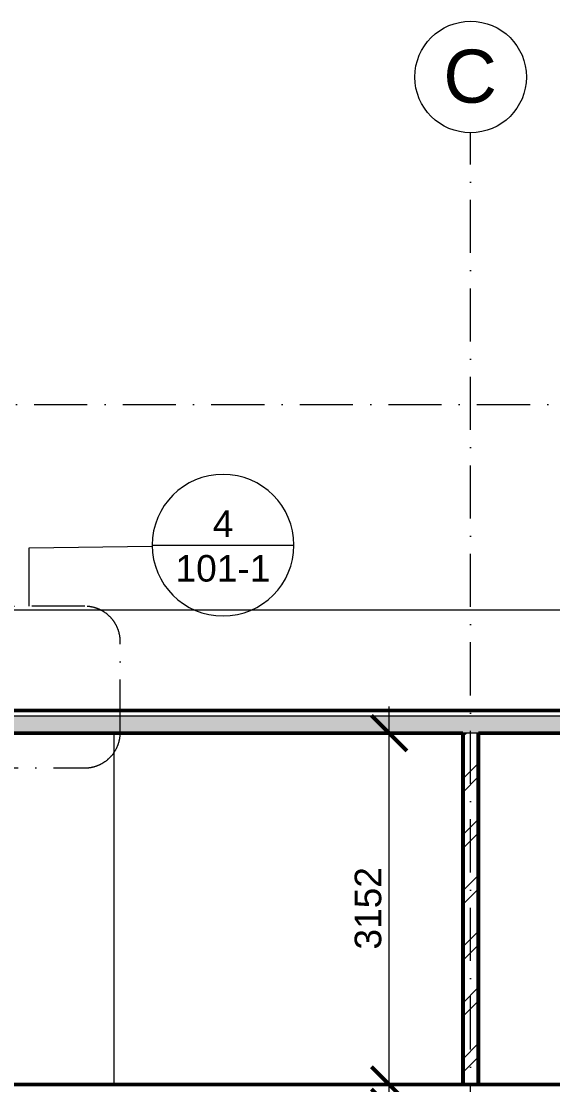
# Model space of a CAD drawing. Header units: millimetres. Extents: x -11864 to 89370, y -1600 to 12887.
# Drawn here: x 55186 to 59949, y 3348 to 12887 of the extents above; entities that cross this region are included whole.
import ezdxf

# ---------------------------------------------------------------- set-up
doc = ezdxf.new("R2010")
doc.units = ezdxf.units.MM
doc.linetypes.add('Dash Dot 3_16_', pattern=[793.75, 476.25, -158.75, 0, -158.75])
for name, color, linetype, lineweight in [('A-ANNO-DIMS', 8, 'Continuous', 9), ('A-ANNO-DIMS-100', 8, 'Continuous', 9), ('A-ANNO-SYMB', 7, 'Continuous', 9), ('A-ANNO-SYMB-1', 7, 'Dash Dot 3_16_', 9), ('A-FLOR-1', 8, 'Continuous', 50), ('A-FLOR-LEVL-1', 7, 'Dash Dot 3_16_', 9), ('A-FLOR-MCUT', 8, 'Continuous', 13), ('A-FLOR-PATT-1', 8, 'Continuous', 13), ('A-ROOF-MCUT', 9, 'Continuous', 50), ('A-WALL', 4, 'Continuous', 13), ('A-WALL-1', 4, 'Continuous', 50), ('A-WALL-PATT-1', 8, 'Continuous', 9), ('S-GRID-1', 7, 'Dash Dot 3_16_', 9), ('S-GRID-IDEN', 7, 'Continuous', 9)]:
    doc.layers.add(name, color=color, linetype=linetype, lineweight=lineweight)
doc.styles.add('Arial_2', font='arial.ttf', dxfattribs={"height": 476.25})
doc.styles.add('Arial_4', font='arial.ttf', dxfattribs={"height": 238.125})
doc.dimstyles.new('Linear_-_3_32__Arial', dxfattribs={"dimscale": 304.8, "dimtxt": 242.94927, "dimasz": 1.041667, "dimexe": 0.78125, "dimexo": 0.520833, "dimgap": 0, "dimtad": 1, "dimdec": 0, "dimzin": 0, "dimdsep": 46, "dimtxsty": 'Arial_4', "dimblk1": 'OBLIQUE', "dimblk2": 'OBLIQUE', "dimsah": 1, "dimcen": 0.09, "dimdle": 0.78125, "dimazin": 0, "dimtfac": 1, "dimtdec": 4, "dimtix": 1, "dimtmove": 0, "dimatfit": 3, "dimfxl": 1, "dimtvp": 1, "dimtolj": 1, "dimtzin": 0, "dimarcsym": 2})

# ---------------------------------------------------------------- blocks, each defined once
blk = doc.blocks.new('Grid - Grid Head - Circle 2-235549-SECTION-A_-A')
at = {"layer": 'S-GRID-IDEN'}
blk.add_circle((-114.3, 12387.2), 500, dxfattribs=at)
blk = doc.blocks.new('DIMBLOCK10-SECTION-A_-A')
at = {"layer": 'A-ANNO-DIMS-100'}
for p, q in [((58483.4, 3111.9), (58483.4, 6740.5)), ((58417.7, 6502.4), (58721.6, 6502.4)), ((58483.4, 6502.4), (58417.7, 6502.4)), ((58417.7, 3350), (58721.6, 3350)), ((58483.4, 3350), (58417.7, 3350))]:
    blk.add_line(p, q, dxfattribs=at)
at = {"layer": 'A-ANNO-DIMS-100', "lineweight": 50}
for p, q in [((58483.4, 6502.4), (58324.7, 6661.2)), ((58483.4, 6502.4), (58642.2, 6343.7)), ((58483.4, 3350), (58324.7, 3508.8)), ((58483.4, 3350), (58642.2, 3191.3))]:
    blk.add_line(p, q, dxfattribs=at)
at = {"layer": 'A-ANNO-DIMS-100', "color": 0, "insert": (58174.3, 4559.9), "char_height": 238.12, "width": 879.103, "attachment_point": 1, "rotation": 90, "line_spacing_factor": 0.941778, "style": 'Arial_4'}
blk.add_mtext('3152', dxfattribs=at)
blk = doc.blocks.new('_Oblique')
at = {"color": 0, "linetype": 'ByBlock', "lineweight": -2}
blk.add_line((-0.5, -0.5), (0.5, 0.5), dxfattribs=at)
blk = doc.blocks.new('DIMBLOCK11-SECTION-A_-A')
at = {"layer": 'A-ANNO-DIMS-100'}
for p, q in [((58483.4, -238.1), (58483.4, 3388.1)), ((58417.7, 3150), (58721.6, 3150)), ((58483.4, 3150), (58417.7, 3150)), ((58417.7, 0), (58721.6, 0)), ((58483.4, 0), (58417.7, 0))]:
    blk.add_line(p, q, dxfattribs=at)
at = {"layer": 'A-ANNO-DIMS-100', "lineweight": 50}
for p, q in [((58483.4, 3150), (58324.7, 3308.8)), ((58483.4, 3150), (58642.2, 2991.3)), ((58483.4, 0), (58324.7, 158.8)), ((58483.4, 0), (58642.2, -158.8))]:
    blk.add_line(p, q, dxfattribs=at)
at = {"layer": 'A-ANNO-DIMS-100', "color": 0, "attachment_point": 1, "rotation": 90, "line_spacing_factor": 0.941778, "style": 'Arial_4'}
for s, insert, char_height, width in [('CLEAR HEIGHT', (58548.1, 350.9), 238.125, 2937.817), ('3150', (58174.3, 1208.7), 238.12, 879.103)]:
    blk.add_mtext(s, dxfattribs=dict(at, insert=insert, char_height=char_height, width=width))
blk = doc.blocks.new('Section - Callout Head-55151-SECTION-A_-A')
at = {"layer": 'A-ANNO-SYMB'}
blk.add_line((-9159.7, 8187.9), (-7889.7, 8187.9), dxfattribs=at)
for start, end in [(0, 180), (180, 360)]:
    blk.add_arc((-8524.7, 8187.9), 635, start, end, dxfattribs=at)

msp = doc.modelspace()

# ---------------------------------------------------------------- hatches: boundary and pattern name
at = {"layer": 'A-FLOR-PATT-1'}
msp.add_hatch(color=256, dxfattribs=at).paths.add_polyline_path([(65277.8, 6502.4), (65519.1, 6502.4), (65519.1, 6654.8), (52862.3, 6654.8), (52862.3, 6502.4), (64537.9, 6502.4)], flags=0)
at = {"layer": 'A-WALL-PATT-1'}
h = msp.add_hatch(dxfattribs=at)
h.set_pattern_fill('FP_4', color=256, style=0, pattern_type=2)
h.set_pattern_definition([(45, (51684.25, 1649.4), (-251.447, 251.447), []), (45, (51684.25, 2030.4), (-251.447, 251.447), [])])
h.paths.add_polyline_path([(59270.7, 3350), (59270.7, 6502.4), (59156.4, 6502.4), (59156.4, 3350)], flags=0)

# ---------------------------------------------------------------- linework, layer by layer
at = {"layer": 'A-ANNO-SYMB'}
for p, q in [((55255.2, 8164.2), (56359.4, 8179.3)), ((55255.2, 7639.4), (55255.2, 8164.2))]:
    msp.add_line(p, q, dxfattribs=at)
at = {"layer": 'A-ANNO-SYMB-1'}
for p, q in [((55755.2, 7639.4), (53887.5, 7639.4)), ((56072.7, 6507.2), (56072.7, 7321.9)), ((53887.5, 6189.7), (55755.2, 6189.7))]:
    msp.add_line(p, q, dxfattribs=at)
for centre, start, end in [((55755.2, 7321.9), 0, 90), ((55755.2, 6507.2), 270, 0)]:
    msp.add_arc(centre, 317.5, start, end, dxfattribs=at)
at = {"layer": 'A-FLOR-1'}
for p, q in [((65277.8, 6705.6), (54701, 6705.6)), ((54701, 6502.4), (59143.7, 6502.4)), ((59283.4, 6502.4), (63525.2, 6502.4))]:
    msp.add_line(p, q, dxfattribs=at)
at = {"layer": 'A-FLOR-LEVL-1'}
for p, q in [((37042.8, 9448.8), (71380.6, 9448.8)), ((37042.8, 6705.6), (71380.6, 6705.6)), ((37042.8, 3350), (67122.2, 3350))]:
    msp.add_line(p, q, dxfattribs=at)
at = {"layer": 'A-FLOR-MCUT'}
msp.add_line((65519.1, 6654.8), (52862.3, 6654.8), dxfattribs=at)
at = {"layer": 'A-ROOF-MCUT'}
msp.add_line((65277.8, 3350), (52862.3, 3350), dxfattribs=at)
at = {"layer": 'A-WALL'}
for p, q in [((65277.8, 7605.6), (54701, 7605.6)), ((56019.5, 3350), (56019.5, 6502.4)), ((59283.4, 6502.4), (59143.7, 6502.4)), ((59156.4, 6502.4), (59156.4, 3350)), ((59270.7, 6502.4), (59270.7, 3350))]:
    msp.add_line(p, q, dxfattribs=at)
at = {"layer": 'A-WALL-1'}
for p, q in [((59143.7, 6502.4), (59143.7, 3350)), ((59283.4, 3350), (59283.4, 6502.4))]:
    msp.add_line(p, q, dxfattribs=at)
at = {"layer": 'S-GRID-1'}
msp.add_line((59213.5, -304.8), (59213.5, 11887.2), dxfattribs=at)

# ---------------------------------------------------------------- block references
at = {"layer": 'A-ANNO-SYMB'}
msp.add_blockref('Section - Callout Head-55151-SECTION-A_-A', (65519.1, 0), dxfattribs=at)
at = {"layer": 'S-GRID-IDEN'}
msp.add_blockref('Grid - Grid Head - Circle 2-235549-SECTION-A_-A', (59327.8, 0), dxfattribs=at)

# ---------------------------------------------------------------- texts
at = {"layer": 'A-ANNO-SYMB', "attachment_point": 1, "style": 'Arial_4'}
for s, insert, char_height, width in [('4', (56902, 8499.5), 238.1, 224.472), ('101-1', (56568, 8099), 238.12, 1034.177)]:
    msp.add_mtext(s, dxfattribs=dict(at, insert=insert, char_height=char_height, width=width))
at = {"layer": 'S-GRID-IDEN', "insert": (58968.9, 12632.9), "char_height": 476.2, "width": 585.232, "attachment_point": 1, "style": 'Arial_2'}
msp.add_mtext('C', dxfattribs=at)

# ---------------------------------------------------------------- dimensions: what is measured, and where the dimension line sits
at = {"layer": 'A-ANNO-DIMS'}
dim = msp.add_linear_dim(base=(58483.4, 6502.4), p1=(58258.9, 3350), p2=(58258.9, 6502.4), angle=90, dimstyle='Linear_-_3_32__Arial', override={"dimpost": '<>', "dimfxl": 3152.4}, dxfattribs=at)
dim.commit()
dim.dimension.update_dxf_attribs({"geometry": 'DIMBLOCK10-SECTION-A_-A', "text_midpoint": (58361.8, 4926.2)})
dim = msp.add_linear_dim(base=(58483.4, 3150), p1=(58258.9, 0), p2=(58258.9, 3150), angle=90, text='<>\\XCLEAR HEIGHT', dimstyle='Linear_-_3_32__Arial', override={"dimpost": '<>', "dimfxl": 3150}, dxfattribs=at)
dim.commit()
dim.dimension.update_dxf_attribs({"geometry": 'DIMBLOCK11-SECTION-A_-A', "text_midpoint": (58483.4, 1575)})

doc.saveas('drawing.dxf')
